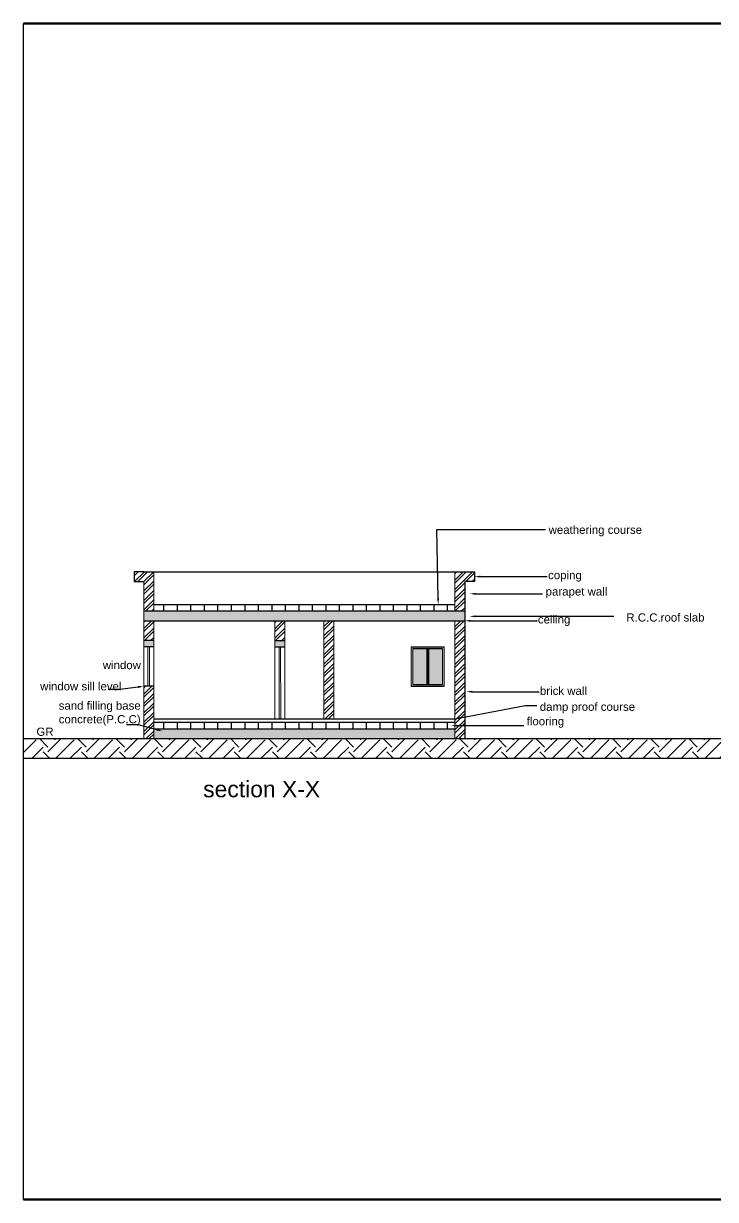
# Model space of a CAD drawing. Header units: inches. Extents: x -59 to 212, y 9 to 737.
# Drawn here: x -58.92 to -37.78, y 417.68 to 453.61 of the extents above; entities that cross this region are included whole.
import ezdxf
from ezdxf import colors
from ezdxf.entities.mleader import LeaderData, LeaderLine
from ezdxf.math import Vec2, Vec3

# ---------------------------------------------------------------- set-up
doc = ezdxf.new("R2010")
doc.units = ezdxf.units.IN
doc.header["$MEASUREMENT"] = 0
doc.styles.get("Standard").update_dxf_attribs({"font": 'arial.ttf'})

msp = doc.modelspace()

# ---------------------------------------------------------------- hatches: boundary and pattern name
h = msp.add_hatch()
h.set_pattern_fill('ANSI32', color=32, scale=0.54)
h.set_pattern_definition([(45, (-183.73884, 399.4157), (-0.14318912, 0.14318912), []), (45, (-183.64338, 399.4157), (-0.14318912, 0.14318912), [])])
h.paths.add_polyline_path([(-54.94072, 436.86207), (-55.24072, 436.86207), (-55.54072, 436.86207), (-55.54072, 436.56207), (-55.24072, 436.56207), (-55.24072, 435.66207), (-54.94072, 435.66207)])
h.paths.add_polyline_path([(-54.94072, 435.36207), (-55.24072, 435.36207), (-55.24072, 434.76207), (-54.94072, 434.76207)])
h.paths.add_polyline_path([(-54.94072, 433.36207), (-55.24072, 433.36207), (-55.24072, 431.76207), (-54.94072, 431.76207)])
h.paths.add_polyline_path([(-51.24072, 434.76207), (-50.93686, 434.76207), (-50.93694, 435.36207), (-51.24072, 435.36207)])
h.paths.add_polyline_path([(-49.74072, 432.36207), (-49.44072, 432.36207), (-49.44072, 435.36207), (-49.74072, 435.36207)])
h.paths.add_polyline_path([(-45.44072, 435.36207), (-45.74072, 435.36207), (-45.74072, 431.76207), (-45.44072, 431.76207)])
h.paths.add_polyline_path([(-45.44072, 436.56207), (-45.14072, 436.56207), (-45.14072, 436.86207), (-45.44072, 436.86207), (-45.74072, 436.86207), (-45.74072, 435.66207), (-45.44072, 435.66207)])
h = msp.add_hatch()
h.set_pattern_fill('AR-CONC', color=0, scale=0.052)
h.set_pattern_definition([(50, (-183.73884, 399.4157), (0.3729753, -0.0326311), [0.039, -0.429]), (355, (-183.73884, 399.4157), (-0.0721507, 0.3911399), [0.0312, -0.3432]), (100.45144, (-183.70776, 399.41297), (0.3008246, 0.3585088), [0.0331449, -0.3645939]), (46.1842, (-183.73884, 399.5197), (0.5549655, -0.08607), [0.0585, -0.6435]), (96.63564, (-183.6926, 399.5125), (0.4860242, 0.5065417), [0.0497174, -0.5468912]), (351.18416, (-183.73884, 399.5197), (0.4860242, 0.5065417), [0.0468, -0.5148]), (21, (-183.68684, 399.4937), (0.3103917, -0.2093618), [0.039, -0.429]), (326, (-183.68684, 399.4937), (0.126524, 0.377078), [0.0312, -0.3432]), (71.45144, (-183.66098, 399.47624), (0.4369156, 0.1677162), [0.0331449, -0.3645939]), (37.5, (-183.73884, 399.41569), (0.00632312, 0.1731048), [0, -0.33904, 0, -0.3484, 0, -0.3445]), (7.5, (-183.73884, 399.41569), (0.13679616, 0.2050941), [0, -0.19864, 0, -0.33124, 0, -0.1313]), (327.5, (-183.8548, 399.41569), (0.27758767, -0.01172853), [0, -0.13, 0, -0.4056, 0, -0.5382]), (317.5, (-183.9068, 399.4157), (0.3032568, 0.0520546), [0, -0.169, 0, -0.26936, 0, -0.3822])])
h.paths.add_polyline_path([(-45.44072, 435.66207), (-55.24072, 435.66207), (-55.24072, 435.36207), (-45.44072, 435.36207)])
h.paths.add_polyline_path([(-45.74072, 432.06207), (-51.24072, 432.06207), (-51.24072, 431.76207), (-45.74072, 431.76207)])
h.paths.add_polyline_path([(-51.24072, 432.06207), (-54.94072, 432.06207), (-54.94072, 431.76207), (-51.24072, 431.76207)])
h.paths.add_polyline_path([(-50.93686, 434.76207), (-51.24072, 434.76207), (-51.24072, 434.56207), (-50.93683, 434.56207)])
h.paths.add_polyline_path([(-54.94072, 434.76207), (-55.24072, 434.76207), (-55.24072, 434.56207), (-54.94072, 434.56207)])
h = msp.add_hatch()
h.set_pattern_fill('ANSI31', color=0, scale=3.3, angle=45)
h.set_pattern_definition([(90, (-183.73884, 399.4157), (-0.4125, 8e-17), [])])
h.paths.add_polyline_path([(-45.74072, 432.26207), (-51.24072, 432.26207), (-51.24072, 432.06207), (-45.74072, 432.06207)])
h.paths.add_polyline_path([(-51.24072, 432.26207), (-54.94072, 432.26207), (-54.94072, 432.06207), (-51.24072, 432.06207)])
h.paths.add_polyline_path([(-45.74072, 435.86207), (-54.94072, 435.86207), (-54.94072, 435.66207), (-45.74072, 435.66207)])
h = msp.add_hatch(color=32)
h.dxf.hatch_style = 1
h.paths.add_polyline_path([(-46.07176, 434.56207), (-47.07176, 434.56207), (-47.07176, 433.36207), (-46.07176, 433.36207)])
h.paths.add_polyline_path([(-47.02176, 434.51207), (-47.02176, 433.41207), (-46.12176, 433.41207), (-46.12176, 434.51207)], flags=16)
h = msp.add_hatch(color=256)
h.dxf.hatch_style = 1
h.set_gradient(color1=(173, 221, 247), color2=(122, 175, 223))
h.paths.add_polyline_path([(-46.59676, 434.51207), (-47.02176, 434.51207), (-47.02176, 433.41207), (-46.59676, 433.41207)])
h.paths.add_polyline_path([(-46.12176, 434.51207), (-46.54676, 434.51207), (-46.54676, 433.41207), (-46.12176, 433.41207)])
h = msp.add_hatch(color=32)
h.dxf.hatch_style = 1
h.paths.add_polyline_path([(-46.54676, 434.51207), (-46.57176, 434.51207), (-46.57176, 433.41207), (-46.54676, 433.41207)])
h.paths.add_polyline_path([(-46.57176, 434.51207), (-46.59676, 434.51207), (-46.59676, 433.41207), (-46.57176, 433.41207)])
h = msp.add_hatch()
h.set_pattern_fill('EARTH', color=0, scale=3.3, angle=45)
h.set_pattern_definition([(45, (-183.73884, 399.4157), (1e-16, 1.166726), [0.825, -0.825]), (45, (-183.9576, 399.63445), (1e-16, 1.166726), [0.825, -0.825]), (45, (-184.1764, 399.8532), (1e-16, 1.166726), [0.825, -0.825]), (135, (-184.1764, 399.99905), (-1.166726, 1e-16), [0.825, -0.825]), (135, (-183.9576, 400.2178), (-1.166726, 1e-16), [0.825, -0.825]), (135, (-183.73884, 400.4366), (-1.166726, 1e-16), [0.825, -0.825])])
h.paths.add_polyline_path([(-19.77863, 431.76207), (-58.91673, 431.76207), (-58.91673, 431.16207), (-19.77863, 431.16207)])

# ---------------------------------------------------------------- linework, layer by layer
at = {"color": 5}
msp.add_line((-58.91673, 417.67992), (-58.91673, 453.6127), dxfattribs=at)
at = {"color": 32}
for p, q in [((-55.24072, 436.86207), (-55.54072, 436.86207)), ((-55.54072, 436.86207), (-55.54072, 436.56207)), ((-55.24072, 436.86207), (-54.94072, 436.86207)), ((-45.74072, 436.86207), (-45.44072, 436.86207)), ((-45.44072, 436.86207), (-45.14072, 436.86207)), ((-45.14072, 436.86207), (-45.14072, 436.56207)), ((-55.54072, 436.56207), (-55.24072, 436.56207)), ((-45.14072, 436.56207), (-45.44072, 436.56207)), ((-45.44072, 436.56207), (-45.44072, 431.76207))]:
    msp.add_line(p, q, dxfattribs=at)
at = {"color": 32, "lineweight": 0}
for p, q in [((-54.94072, 436.86207), (-54.94072, 435.66207)), ((-45.74072, 435.66207), (-45.74072, 436.86207)), ((-55.24072, 436.56207), (-55.24072, 431.76207)), ((-54.94072, 435.36207), (-54.94072, 431.76207)), ((-49.74072, 435.36207), (-49.74072, 432.36207)), ((-49.44072, 435.36207), (-49.44072, 432.36207)), ((-45.74072, 431.76207), (-45.74072, 435.36207)), ((-55.11572, 434.56207), (-55.11572, 433.36207)), ((-55.06572, 434.56207), (-55.06572, 433.36207))]:
    msp.add_line(p, q, dxfattribs=at)
for p, q in [((-54.94072, 436.86207), (-45.14072, 436.86207)), ((-55.24072, 435.66207), (-45.44072, 435.66207)), ((-54.94072, 435.86207), (-45.74072, 435.86207)), ((-55.24072, 435.36207), (-45.44072, 435.36207)), ((-54.94072, 434.76207), (-55.24072, 434.76207)), ((-54.94072, 434.56207), (-55.24072, 434.56207)), ((-51.24072, 434.76207), (-50.93683, 434.76207)), ((-51.24072, 434.56207), (-50.93683, 434.56207)), ((-46.59676, 434.51207), (-46.59676, 433.41207)), ((-46.57176, 434.51207), (-46.57176, 433.41207)), ((-46.54676, 434.51207), (-46.54676, 433.41207)), ((-54.94072, 433.36207), (-55.24072, 433.36207)), ((-54.94072, 432.36207), (-45.74072, 432.36207)), ((-54.94072, 432.26207), (-45.74072, 432.26207)), ((-54.94072, 432.06207), (-45.74072, 432.06207)), ((-58.91673, 431.76207), (-19.77863, 431.76207)), ((-58.91673, 431.16207), (-19.77863, 431.16207))]:
    msp.add_line(p, q)
at = {"color": 219, "lineweight": 0, "true_color": 0x642165}
for p, q in [((-51.24072, 435.36207), (-51.24072, 432.36207)), ((-50.93694, 435.36207), (-50.93654, 432.36207)), ((-51.11183, 434.56207), (-51.11154, 432.36207)), ((-51.06183, 434.56207), (-51.06154, 432.36207))]:
    msp.add_line(p, q, dxfattribs=at)
at = {"color": 159, "lineweight": 0, "true_color": 0x22346e}
for p, q in [((-47.07176, 433.36207), (-47.07176, 434.56207)), ((-47.02176, 433.41207), (-47.02176, 434.51207)), ((-46.12176, 433.41207), (-46.12176, 434.51207)), ((-46.07176, 433.36207), (-46.07176, 434.56207))]:
    msp.add_line(p, q, dxfattribs=at)
at = {"color": 159, "true_color": 0x22346e}
for p, q in [((-47.07176, 434.56207), (-46.07176, 434.56207)), ((-47.02176, 434.51207), (-46.12176, 434.51207)), ((-47.07176, 433.36207), (-46.07176, 433.36207)), ((-47.02176, 433.41207), (-46.12176, 433.41207))]:
    msp.add_line(p, q, dxfattribs=at)
at = {"color": 5, "lineweight": 100}
msp.add_lwpolyline([(-58.91673, 453.6127), (-19.77863, 453.6127), (-19.77863, 417.67992), (-58.91673, 417.67992)], dxfattribs=at)

# ---------------------------------------------------------------- texts
at = {"lineweight": 0, "attachment_point": 1}
for s, width, insert, char_height in [('weathering course', 6, (-42.87612, 438.26878), 0.25), ('coping', 6, (-42.89152, 436.88418), 0.25), ('parapet wall', 6, (-42.96678, 436.38403), 0.25), ('ceiling', 6, (-43.20379, 435.52979), 0.25), ('R.C.C.roof slab', 6, (-40.50139, 435.58974), 0.25), ('window', 1.1811259, (-56.4951, 434.13531), 0.25), ('window sill level', 6, (-58.40848, 433.48605), 0.25), ('brick wall', 6, (-43.14119, 433.3484), 0.25), ('sand filling base concrete(P.C.C)', 2.6012729, (-57.842, 432.89601), 0.25), ('damp proof course', 6, (-43.14662, 432.86123), 0.25), ('flooring', 6, (-43.54649, 432.41889), 0.25), ('GR', 1.1811259, (-58.5224, 432.09795), 0.25), ('section X-X', 6, (-53.42826, 430.46975), 0.5)]:
    msp.add_mtext_dynamic_manual_height_columns(s, width=width, gutter_width=1, heights=[0], dxfattribs=dict(at, insert=insert, char_height=char_height))

# ---------------------------------------------------------------- leaders
ml = msp.add_multileader_mtext('Standard')
ml.set_content('', color=256)
ml.set_leader_properties()
ml.build(insert=Vec2(0, 0))
ml.multileader.update_dxf_attribs({"dogleg_length": 0.36, "arrow_head_size": 0.18})
ctx = ml.context
ctx.base_point, ctx.char_height, ctx.arrow_head_size, ctx.landing_gap_size, ctx.plane_origin = Vec3(-42.97033, 438.14744), 0.18, 0.18, 0.09, Vec3(-46.2498, 435.86207)
notes = []
notes.append((ctx, [(1, (1, 1, 0), (-46.29253, 438.14744), (1, 0), 3.3222, [(0, [(-46.2498, 435.86207)], 0, [])])]))
ctx.mtext.insert, ctx.mtext.flow_direction = Vec3(-42.88033, 438.23744), 5
ml = msp.add_multileader_mtext('Standard')
ml.set_content('', color=256)
ml.set_leader_properties()
ml.build(insert=Vec2(0, 0))
ml.multileader.update_dxf_attribs({"dogleg_length": 0.36, "arrow_head_size": 0.18})
ctx = ml.context
ctx.base_point, ctx.char_height, ctx.arrow_head_size, ctx.landing_gap_size, ctx.plane_origin = Vec3(-42.91836, 436.71207), 0.18, 0.18, 0.09, Vec3(-45.14072, 436.71207)
notes.append((ctx, [(0, (1, 1, 0), (-43.27836, 436.71207), (1, 0), 0.36, [(0, [(-45.14072, 436.71207)], 0, [])])]))
ctx.mtext.insert, ctx.mtext.flow_direction = Vec3(-42.82836, 436.80207), 5
ml = msp.add_multileader_mtext('Standard')
ml.set_content('', color=256)
ml.set_leader_properties()
ml.build(insert=Vec2(0, 0))
ml.multileader.update_dxf_attribs({"dogleg_length": 0.36, "arrow_head_size": 0.18})
ctx = ml.context
ctx.base_point, ctx.char_height, ctx.arrow_head_size, ctx.landing_gap_size, ctx.plane_origin = Vec3(-43.06055, 436.18738), 0.18, 0.18, 0.09, Vec3(-45.28291, 436.18738)
notes.append((ctx, [(0, (1, 1, 0), (-43.42055, 436.18738), (1, 0), 0.36, [(0, [(-45.28291, 436.18738)], 0, [])])]))
ctx.mtext.insert, ctx.mtext.flow_direction = Vec3(-42.97055, 436.27738), 5
ml = msp.add_multileader_mtext('Standard')
ml.set_content('', color=256)
ml.set_leader_properties()
ml.build(insert=Vec2(0, 0))
ml.multileader.update_dxf_attribs({"dogleg_length": 0.36, "arrow_head_size": 0.18})
ctx = ml.context
ctx.base_point, ctx.char_height, ctx.arrow_head_size, ctx.landing_gap_size, ctx.plane_origin = Vec3(-40.88164, 435.49926), 0.18, 0.18, 0.09, Vec3(-45.29017, 435.49926)
notes.append((ctx, [(0, (1, 1, 0), (-41.24164, 435.49926), (1, 0), 0.36, [(0, [(-45.29017, 435.49926)], 0, [])])]))
ctx.mtext.insert, ctx.mtext.flow_direction = Vec3(-40.79164, 435.58926), 5
ml = msp.add_multileader_mtext('Standard')
ml.set_content('', color=256)
ml.set_leader_properties()
ml.build(insert=Vec2(0, 0))
ml.multileader.update_dxf_attribs({"dogleg_length": 0.36, "arrow_head_size": 0.18})
ctx = ml.context
ctx.base_point, ctx.char_height, ctx.arrow_head_size, ctx.landing_gap_size, ctx.plane_origin = Vec3(-43.21836, 435.36164), 0.18, 0.18, 0.09, Vec3(-45.44072, 435.36164)
notes.append((ctx, [(0, (1, 1, 0), (-43.57836, 435.36164), (1, 0), 0.36, [(0, [(-45.44072, 435.36164)], 0, [])])]))
ctx.mtext.insert, ctx.mtext.flow_direction = Vec3(-43.12836, 435.45164), 5
ml = msp.add_multileader_mtext('Standard')
ml.set_content('', color=256)
ml.set_leader_properties()
ml.build(insert=Vec2(0, 0))
ml.multileader.update_dxf_attribs({"dogleg_length": 0.36, "arrow_head_size": 0.18})
ctx = ml.context
ctx.base_point, ctx.char_height, ctx.arrow_head_size, ctx.landing_gap_size, ctx.plane_origin = Vec3(-56.51574, 433.26552), 0.18, 0.18, 0.09, Vec3(-58.40848, 433.26552)
ctx.text_align_type = 2
notes.append((ctx, [(1, (1, 1, 0), (-55.97574, 433.26552), (-1, 0), 0.36, [(0, [(-55.24072, 433.36207)], 0, [])])]))
ctx.mtext.insert, ctx.mtext.alignment, ctx.mtext.flow_direction = Vec3(-56.42574, 433.35552), 3, 5
ml = msp.add_multileader_mtext('Standard')
ml.set_content('', color=256)
ml.set_leader_properties()
ml.build(insert=Vec2(0, 0))
ml.multileader.update_dxf_attribs({"dogleg_length": 0.36, "arrow_head_size": 0.18})
ctx = ml.context
ctx.base_point, ctx.char_height, ctx.arrow_head_size, ctx.landing_gap_size, ctx.plane_origin = Vec3(-43.16866, 433.19578), 0.18, 0.18, 0.09, Vec3(-45.39102, 433.19578)
notes.append((ctx, [(0, (1, 1, 0), (-43.52866, 433.19578), (1, 0), 0.36, [(0, [(-45.39102, 433.19578)], 0, [])])]))
ctx.mtext.insert, ctx.mtext.flow_direction = Vec3(-43.07866, 433.28578), 5
ml = msp.add_multileader_mtext('Standard')
ml.set_content('', color=256)
ml.set_leader_properties()
ml.build(insert=Vec2(0, 0))
ml.multileader.update_dxf_attribs({"dogleg_length": 0.36, "arrow_head_size": 0.18})
ctx = ml.context
ctx.base_point, ctx.char_height, ctx.arrow_head_size, ctx.landing_gap_size, ctx.plane_origin = Vec3(-43.23662, 432.77123), 0.18, 0.18, 0.09, Vec3(-45.74072, 432.39207)
notes.append((ctx, [(0, (1, 1, 0), (-43.59662, 432.77123), (1, 0), 0.36, [(0, [(-45.74072, 432.36207)], 0, [])])]))
ctx.mtext.insert, ctx.mtext.flow_direction = Vec3(-43.14662, 432.86123), 5
ml = msp.add_multileader_mtext('Standard')
ml.set_content('', color=256)
ml.set_leader_properties()
ml.build(insert=Vec2(0, 0))
ml.multileader.update_dxf_attribs({"dogleg_length": 0.36, "arrow_head_size": 0.18})
ctx = ml.context
ctx.base_point, ctx.char_height, ctx.arrow_head_size, ctx.landing_gap_size, ctx.plane_origin = Vec3(-55.94925, 432.18495), 0.18, 0.18, 0.09, Vec3(-57.842, 431.89086)
ctx.text_align_type = 2
notes.append((ctx, [(1, (1, 1, 0), (-55.40925, 432.18495), (-1, 0), 0.36, [(0, [(-54.67423, 431.98741)], 0, [])])]))
ctx.mtext.insert, ctx.mtext.alignment, ctx.mtext.flow_direction = Vec3(-55.85925, 432.27495), 3, 5
ml = msp.add_multileader_mtext('Standard')
ml.set_content('', color=256)
ml.set_leader_properties()
ml.build(insert=Vec2(0, 0))
ml.multileader.update_dxf_attribs({"dogleg_length": 0.36, "arrow_head_size": 0.18})
ctx = ml.context
ctx.base_point, ctx.char_height, ctx.arrow_head_size, ctx.landing_gap_size, ctx.plane_origin = Vec3(-43.63508, 432.1606), 0.18, 0.18, 0.09, Vec3(-45.85745, 432.1606)
notes.append((ctx, [(0, (1, 1, 0), (-43.99508, 432.1606), (1, 0), 0.36, [(0, [(-45.85745, 432.1606)], 0, [])])]))
ctx.mtext.insert, ctx.mtext.flow_direction = Vec3(-43.54508, 432.2506), 5
for ctx, leaders in notes:
    for number, flags, end, landing, length, lines in leaders:
        leader = LeaderData()
        leader.index, (leader.has_last_leader_line, leader.has_dogleg_vector, leader.attachment_direction) = number, flags
        leader.last_leader_point, leader.dogleg_vector, leader.dogleg_length = Vec3(end), Vec3(landing), length
        for number, points, colour, breaks in lines:
            line = LeaderLine()
            line.index, line.vertices, line.color, line.breaks = number, Vec3.list(points), colors.encode_raw_color(colour), breaks
            leader.lines.append(line)
        ctx.leaders.append(leader)

doc.saveas('drawing.dxf')
